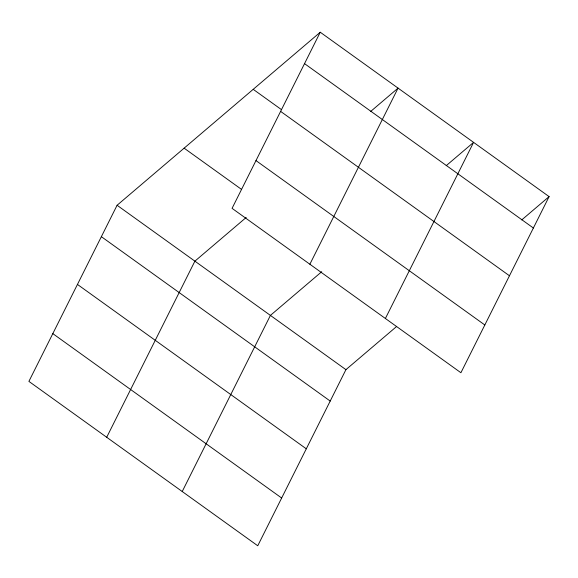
<?xml version="1.0" encoding="UTF-8"?>
<svg xmlns="http://www.w3.org/2000/svg" width="578" height="578" viewBox="0 0 578 578"><rect width="100%" height="100%" fill="white"/><g stroke="black" fill="none" stroke-linecap="round" stroke-linejoin="round"><path stroke-width="0.87" d="M320.255 32.231L232.067 208.347L460.912 372.731L549.1 196.614L320.255 32.231L117.088 205.269L28.9 381.386L257.745 545.769L345.933 369.653L396.559 326.534M106.706 437.271L194.894 261.162L246.206 217.458M182.222 491.524L270.41 315.407L321.722 271.711M309.873 264.233L398.061 88.123L370.7 111.431M385.389 318.478L473.584 142.369L446.216 165.676M521.732 219.922L549.1 196.614M304.534 63.631L533.378 228.014M253.215 89.337L281.573 109.704M280.619 111.388L509.464 275.771M255.982 160.59L484.826 324.973M184.136 148.17L241.582 189.432M117.088 205.269L345.933 369.653M101.367 236.677L330.204 401.06M77.452 284.427L306.297 448.81M52.815 333.629L281.652 498.012"/></g></svg>
